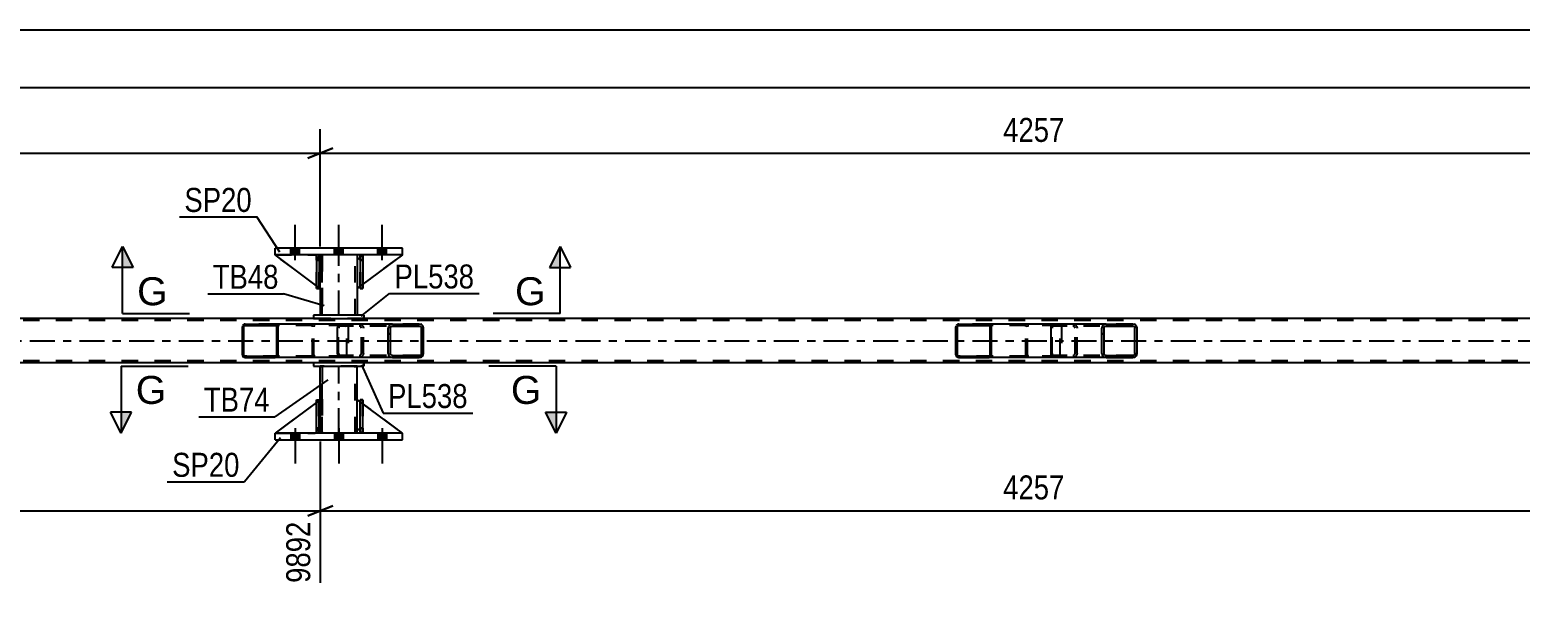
# Model space of a CAD drawing. Header units: millimetres. Extents: x 0 to 841, y 0 to 594.
# Drawn here: x 460 to 637.8, y 205.7 to 274.2 of the extents above; entities that cross this region are included whole.
import ezdxf

# ---------------------------------------------------------------- set-up
doc = ezdxf.new("R2010")
doc.units = ezdxf.units.MM
doc.linetypes.add('DXK_LINE_DOT2', pattern=[3.9198, 1.9599, -1.9599])
doc.linetypes.add('DXK_LINE_DOT3', pattern=[5.9187, 2.979, -0.9799, 0.9799, -0.9799])
doc.styles.add('Arial', font='ARIAL.TTF', dxfattribs={"height": 0.2})
doc.styles.add('Arial Narrow', font='ARIALN.TTF', dxfattribs={"height": 0.2})

# ---------------------------------------------------------------- blocks, each defined once
blk = doc.blocks.new('Part-814748305-2548 - 2466')
at = {"color": 7, "linetype": 'DXK_LINE_DOT2'}
for p, q in [((762.93, 239.43), (98.59, 239.43)), ((499.81, 239.67), (493.81, 239.67)), ((762.93, 234.63), (98.59, 234.63)), ((499.81, 234.39), (493.81, 234.39))]:
    blk.add_line(p, q, dxfattribs=at)
at = {"color": 2, "linetype": 'Continuous'}
for p, q in [((493.81, 239.67), (244.41, 239.67)), ((664.08, 239.67), (499.81, 239.67)), ((493.81, 234.39), (244.41, 234.39)), ((664.08, 234.39), (499.81, 234.39))]:
    blk.add_line(p, q, dxfattribs=at)
at = {"color": 7, "linetype": 'DXK_LINE_DOT3'}
blk.add_line((98.92, 237.03), (762.93, 237.03), dxfattribs=at)
blk = doc.blocks.new('Bolt-814748305-2501 - 2466')
at = {"linetype": 'Continuous'}
for points in [[(491.09, 247.27), (492.13, 247.27), (492.13, 248.07), (491.09, 248.07)], [(491.09, 247.27), (492.13, 247.27), (492.13, 248.07), (491.09, 248.07)], [(491.09, 247.27), (492.13, 247.27), (492.13, 248.07), (491.09, 248.07)], [(496.29, 247.27), (497.33, 247.27), (497.33, 248.07), (496.29, 248.07)], [(496.29, 247.27), (497.33, 247.27), (497.33, 248.07), (496.29, 248.07)], [(501.49, 247.27), (502.53, 247.27), (502.53, 248.07), (501.49, 248.07)], [(501.49, 247.27), (502.53, 247.27), (502.53, 248.07), (501.49, 248.07)], [(501.49, 247.27), (502.53, 247.27), (502.53, 248.07), (501.49, 248.07)]]:
    blk.add_hatch(color=1, dxfattribs=at).paths.add_polyline_path(points)
at = {"color": 1, "linetype": 'Continuous'}
for p, q in [((491.61, 246.67), (491.61, 250.87)), ((491.61, 246.67), (491.61, 250.87)), ((491.61, 246.67), (491.61, 250.87)), ((496.81, 246.67), (496.81, 250.87)), ((496.81, 246.67), (496.81, 250.87)), ((502.01, 246.67), (502.01, 250.87)), ((502.01, 246.67), (502.01, 250.87)), ((502.01, 246.67), (502.01, 250.87)), ((491.09, 247.27), (491.09, 248.07)), ((491.09, 247.27), (491.09, 248.07)), ((491.09, 247.27), (491.09, 248.07)), ((492.13, 247.27), (492.13, 248.07)), ((492.13, 247.27), (492.13, 248.07)), ((492.13, 247.27), (492.13, 248.07)), ((496.29, 247.27), (496.29, 248.07)), ((496.29, 247.27), (496.29, 248.07)), ((497.33, 247.27), (497.33, 248.07)), ((497.33, 247.27), (497.33, 248.07)), ((501.49, 247.27), (501.49, 248.07)), ((501.49, 247.27), (501.49, 248.07)), ((501.49, 247.27), (501.49, 248.07)), ((502.53, 247.27), (502.53, 248.07)), ((502.53, 247.27), (502.53, 248.07)), ((502.53, 247.27), (502.53, 248.07))]:
    blk.add_line(p, q, dxfattribs=at)
blk = doc.blocks.new('Bolt-814748305-2502 - 2466')
at = {"linetype": 'Continuous'}
for points in [[(492.13, 225.99), (491.09, 225.99), (491.09, 225.19), (492.13, 225.19)], [(492.13, 225.99), (491.09, 225.99), (491.09, 225.19), (492.13, 225.19)], [(492.13, 225.99), (491.09, 225.99), (491.09, 225.19), (492.13, 225.19)], [(497.33, 225.99), (496.29, 225.99), (496.29, 225.19), (497.33, 225.19)], [(497.33, 225.99), (496.29, 225.99), (496.29, 225.19), (497.33, 225.19)], [(502.53, 225.99), (501.49, 225.99), (501.49, 225.19), (502.53, 225.19)], [(502.53, 225.99), (501.49, 225.99), (501.49, 225.19), (502.53, 225.19)], [(502.53, 225.99), (501.49, 225.99), (501.49, 225.19), (502.53, 225.19)]]:
    blk.add_hatch(color=1, dxfattribs=at).paths.add_polyline_path(points)
at = {"color": 1, "linetype": 'Continuous'}
for p, q in [((491.09, 225.99), (491.09, 225.19)), ((491.09, 225.99), (491.09, 225.19)), ((491.09, 225.99), (491.09, 225.19)), ((491.61, 226.59), (491.61, 222.39)), ((491.61, 226.59), (491.61, 222.39)), ((491.61, 226.59), (491.61, 222.39)), ((492.13, 225.99), (492.13, 225.19)), ((492.13, 225.99), (492.13, 225.19)), ((492.13, 225.99), (492.13, 225.19)), ((496.29, 225.99), (496.29, 225.19)), ((496.29, 225.99), (496.29, 225.19)), ((496.81, 226.59), (496.81, 222.39)), ((496.81, 226.59), (496.81, 222.39)), ((497.33, 225.99), (497.33, 225.19)), ((497.33, 225.99), (497.33, 225.19)), ((501.49, 225.99), (501.49, 225.19)), ((501.49, 225.99), (501.49, 225.19)), ((501.49, 225.99), (501.49, 225.19)), ((502.01, 226.59), (502.01, 222.39)), ((502.01, 226.59), (502.01, 222.39)), ((502.01, 226.59), (502.01, 222.39)), ((502.53, 225.99), (502.53, 225.19)), ((502.53, 225.99), (502.53, 225.19)), ((502.53, 225.99), (502.53, 225.19))]:
    blk.add_line(p, q, dxfattribs=at)
blk = doc.blocks.new('Part-814748305-2606 - 2466')
at = {"color": 7, "linetype": 'DXK_LINE_DOT2'}
for p, q in [((494.61, 243.27), (489.21, 247.27)), ((489.21, 247.27), (494.01, 247.27)), ((494.01, 247.27), (494.61, 246.67)), ((494.61, 246.67), (494.01, 247.27)), ((494.61, 246.67), (494.61, 243.27)), ((494.61, 246.67), (494.61, 246.67)), ((494.61, 246.67), (494.61, 243.27))]:
    blk.add_line(p, q, dxfattribs=at)
blk = doc.blocks.new('Part-814748305-2532 - 2466')
at = {"linetype": 'Continuous'}
h = blk.add_hatch(dxfattribs=at)
h.set_pattern_fill('', scale=0.7, style=0, pattern_type=0)
h.set_pattern_definition([(45, (489.5526, 238.8336), (-1.57154, 1.57154), [])])
h.paths.add_polyline_path([(489.58, 238.71), (489.55, 238.83), (489.48, 238.94), (489.37, 239.01), (489.24, 239.03), (485.66, 239.03), (485.53, 239.01), (485.42, 238.94), (485.35, 238.83), (485.32, 238.71), (485.32, 235.35), (485.35, 235.23), (485.42, 235.12), (485.53, 235.06), (485.66, 235.03), (489.24, 235.03), (489.37, 235.06), (489.48, 235.12), (489.55, 235.23), (489.58, 235.35)])
h.paths.add_polyline_path([(489.4, 235.29), (489.36, 235.24), (489.3, 235.2), (489.24, 235.19), (485.66, 235.19), (485.6, 235.2), (485.54, 235.24), (485.51, 235.29), (485.49, 235.35), (485.49, 238.71), (485.51, 238.77), (485.54, 238.82), (485.6, 238.86), (485.66, 238.87), (489.24, 238.87), (489.3, 238.86), (489.36, 238.82), (489.4, 238.77), (489.41, 238.71), (489.41, 235.35)])
at = {"color": 2, "linetype": 'Continuous'}
for p, q in [((485.35, 238.83), (485.32, 238.71)), ((485.32, 235.35), (485.32, 238.71)), ((485.49, 238.71), (485.51, 238.77)), ((485.49, 235.35), (485.49, 238.71)), ((485.51, 238.77), (485.54, 238.82)), ((485.66, 239.03), (485.53, 239.01)), ((485.54, 238.82), (485.6, 238.86)), ((485.6, 238.86), (485.66, 238.87)), ((485.66, 239.03), (489.24, 239.03)), ((485.66, 238.87), (489.24, 238.87)), ((496.94, 239.03), (489.24, 239.03)), ((489.37, 239.01), (489.24, 239.03)), ((489.24, 238.87), (489.3, 238.86)), ((489.3, 238.86), (489.36, 238.82)), ((489.36, 238.82), (489.4, 238.77)), ((489.4, 238.77), (489.41, 238.71)), ((489.41, 235.35), (489.41, 238.71)), ((489.58, 238.71), (489.55, 238.83)), ((489.58, 235.35), (489.58, 238.71)), ((485.32, 235.35), (485.35, 235.23)), ((485.51, 235.29), (485.49, 235.35)), ((485.54, 235.24), (485.51, 235.29)), ((485.53, 235.06), (485.66, 235.03)), ((485.6, 235.2), (485.54, 235.24)), ((485.66, 235.19), (485.6, 235.2)), ((485.66, 235.19), (489.24, 235.19)), ((485.66, 235.03), (489.24, 235.03)), ((489.3, 235.2), (489.24, 235.19)), ((489.24, 235.03), (489.37, 235.06)), ((496.94, 235.03), (489.24, 235.03)), ((489.36, 235.24), (489.3, 235.2)), ((489.4, 235.29), (489.36, 235.24)), ((489.41, 235.35), (489.4, 235.29)), ((489.55, 235.23), (489.58, 235.35))]:
    blk.add_line(p, q, dxfattribs=at)
at = {"color": 7, "linetype": 'DXK_LINE_DOT2'}
for p, q in [((489.24, 239.03), (485.66, 239.03)), ((497.59, 238.87), (485.66, 238.87)), ((493.67, 238.71), (493.7, 238.83)), ((493.67, 235.35), (493.67, 238.71)), ((493.85, 238.77), (493.84, 238.71)), ((493.84, 235.35), (493.84, 238.71)), ((493.89, 238.82), (493.85, 238.77)), ((493.88, 239.01), (494.01, 239.03)), ((493.95, 238.86), (493.89, 238.82)), ((494.01, 238.87), (493.95, 238.86)), ((497.59, 239.03), (496.94, 239.03)), ((497.59, 239.03), (497.72, 239.01)), ((497.65, 238.86), (497.59, 238.87)), ((497.71, 238.82), (497.65, 238.86)), ((497.74, 238.77), (497.71, 238.82)), ((497.76, 238.71), (497.74, 238.77)), ((497.76, 235.35), (497.76, 238.71)), ((497.9, 238.83), (497.92, 238.73)), ((497.92, 238.73), (497.93, 238.71)), ((497.93, 238.71), (497.93, 235.35)), ((497.59, 235.19), (485.66, 235.19)), ((489.24, 235.03), (485.66, 235.03)), ((493.7, 235.23), (493.67, 235.35)), ((493.84, 235.35), (493.85, 235.29)), ((493.85, 235.29), (493.89, 235.24)), ((494.01, 235.03), (493.88, 235.06)), ((493.89, 235.24), (493.91, 235.23)), ((493.91, 235.23), (493.95, 235.2)), ((493.95, 235.2), (494.01, 235.19)), ((497.59, 235.03), (496.94, 235.03)), ((497.59, 235.19), (497.65, 235.2)), ((497.72, 235.06), (497.59, 235.03)), ((497.65, 235.2), (497.71, 235.24)), ((497.71, 235.24), (497.74, 235.29)), ((497.74, 235.29), (497.76, 235.35)), ((497.92, 235.33), (497.9, 235.23)), ((497.93, 235.35), (497.92, 235.33))]:
    blk.add_line(p, q, dxfattribs=at)
at = {"color": 2, "linetype": 'Continuous'}
for centre, start, end in [((485.65, 238.7), 110.7583, 155.68), ((489.25, 238.7), 24.32, 69.2417), ((485.65, 235.36), 204.32, 249.2417), ((489.25, 235.36), 290.7583, 335.68)]:
    blk.add_arc(centre, 0.331, start, end, dxfattribs=at)
at = {"color": 7, "linetype": 'DXK_LINE_DOT2'}
for centre, start, end in [((494, 238.7), 110.7583, 155.68), ((494, 235.36), 204.32, 249.2417), ((497.6, 235.36), 290.7583, 335.68)]:
    blk.add_arc(centre, 0.331, start, end, dxfattribs=at)
blk = doc.blocks.new('Part-814748305-2603 - 2466')
at = {"color": 7, "linetype": 'DXK_LINE_DOT2'}
for p, q in [((499.36, 246.67), (499.36, 247.27)), ((499.36, 247.27), (499.36, 247.27)), ((499.36, 247.27), (499.36, 243.27)), ((499.68, 247.27), (499.36, 247.27)), ((499.68, 246.67), (499.68, 247.27)), ((499.68, 243.27), (499.68, 247.27)), ((499.36, 243.27), (499.36, 246.67)), ((499.36, 246.67), (499.68, 246.67)), ((499.68, 246.67), (499.68, 243.27)), ((499.36, 243.27), (499.68, 243.27))]:
    blk.add_line(p, q, dxfattribs=at)
blk = doc.blocks.new('Part-814748305-2605 - 2466')
at = {"color": 2, "linetype": 'Continuous'}
for p, q in [((499.68, 247.27), (499.36, 247.27)), ((499.36, 247.27), (499.36, 243.27)), ((499.68, 247.27), (499.68, 247.27)), ((499.68, 247.27), (499.68, 243.27)), ((499.68, 243.27), (499.36, 243.27))]:
    blk.add_line(p, q, dxfattribs=at)
at = {"color": 7, "linetype": 'DXK_LINE_DOT2'}
for p, q in [((499.36, 246.67), (499.36, 247.27)), ((499.68, 246.67), (499.68, 247.27)), ((499.68, 247.27), (499.68, 247.27)), ((499.68, 246.67), (499.36, 246.67)), ((499.36, 246.67), (499.36, 243.27)), ((499.68, 243.27), (499.68, 246.67))]:
    blk.add_line(p, q, dxfattribs=at)
blk = doc.blocks.new('Part-814748305-2607 - 2466')
at = {"color": 2, "linetype": 'Continuous'}
for p, q in [((494.16, 243.6), (489.21, 247.27)), ((494.16, 247.12), (494.01, 247.27)), ((494.61, 246.67), (494.48, 246.8)), ((494.61, 246.67), (494.61, 246.67)), ((494.61, 243.27), (494.61, 246.67)), ((494.48, 243.36), (494.61, 243.27)), ((494.61, 243.27), (494.61, 243.27))]:
    blk.add_line(p, q, dxfattribs=at)
at = {"color": 7, "linetype": 'DXK_LINE_DOT2'}
for p, q in [((494.01, 247.27), (489.21, 247.27)), ((494.01, 247.27), (494.61, 246.67)), ((494.48, 246.8), (494.16, 247.12)), ((494.61, 246.67), (494.61, 243.27)), ((494.48, 243.36), (494.16, 243.6))]:
    blk.add_line(p, q, dxfattribs=at)
blk = doc.blocks.new('Part-814748305-2608 - 2466')
at = {"color": 7, "linetype": 'DXK_LINE_DOT2'}
for p, q in [((499.61, 247.27), (499.01, 246.67)), ((499.01, 243.27), (504.41, 247.27)), ((504.41, 247.27), (499.61, 247.27)), ((499.01, 246.67), (499.01, 243.27))]:
    blk.add_line(p, q, dxfattribs=at)
blk = doc.blocks.new('Part-814748305-2627 - 2466')
at = {"color": 7, "linetype": 'DXK_LINE_DOT2'}
for p, q in [((494.16, 246.67), (494.16, 247.27)), ((494.16, 247.27), (494.16, 247.27)), ((494.16, 247.27), (494.16, 243.27)), ((494.48, 247.27), (494.16, 247.27)), ((494.48, 246.67), (494.48, 247.27)), ((494.48, 243.27), (494.48, 247.27)), ((494.16, 243.27), (494.16, 246.67)), ((494.16, 246.67), (494.48, 246.67)), ((494.48, 246.67), (494.48, 243.27)), ((494.16, 243.27), (494.48, 243.27))]:
    blk.add_line(p, q, dxfattribs=at)
blk = doc.blocks.new('Part-814748305-2685 - 2466')
at = {"color": 2, "linetype": 'Continuous'}
for p, q in [((494.48, 247.27), (494.16, 247.27)), ((494.16, 247.27), (494.16, 243.27)), ((494.48, 247.27), (494.48, 247.27)), ((494.48, 247.27), (494.48, 243.27)), ((494.48, 243.27), (494.16, 243.27))]:
    blk.add_line(p, q, dxfattribs=at)
at = {"color": 7, "linetype": 'DXK_LINE_DOT2'}
for p, q in [((494.16, 246.67), (494.16, 247.27)), ((494.48, 246.67), (494.48, 247.27)), ((494.48, 247.27), (494.48, 247.27)), ((494.48, 246.67), (494.16, 246.67)), ((494.16, 246.67), (494.16, 243.27)), ((494.48, 243.27), (494.48, 246.67))]:
    blk.add_line(p, q, dxfattribs=at)
blk = doc.blocks.new('Part-814748305-2690 - 2466')
at = {"color": 2, "linetype": 'Continuous'}
for p, q in [((494.61, 229.99), (494.61, 233.99)), ((499.01, 229.99), (499.01, 233.99)), ((494.61, 225.99), (494.61, 226.59)), ((499.01, 225.99), (499.01, 226.59))]:
    blk.add_line(p, q, dxfattribs=at)
at = {"color": 7, "linetype": 'DXK_LINE_DOT2'}
for p, q in [((499.01, 233.99), (494.61, 233.99)), ((494.61, 225.99), (494.61, 233.99)), ((494.85, 225.99), (494.85, 233.99)), ((494.85, 233.99), (494.85, 225.99)), ((498.77, 225.99), (498.77, 233.99)), ((498.77, 225.99), (498.77, 233.99)), ((499.01, 225.99), (499.01, 233.99)), ((494.61, 226.59), (494.61, 229.99)), ((499.01, 226.59), (499.01, 229.99)), ((499.01, 225.99), (494.61, 225.99))]:
    blk.add_line(p, q, dxfattribs=at)
at = {"color": 7, "linetype": 'DXK_LINE_DOT3'}
blk.add_line((496.81, 225.99), (496.81, 233.99), dxfattribs=at)
blk = doc.blocks.new('Part-814748305-2695 - 2466')
at = {"color": 2, "linetype": 'Continuous'}
for p, q in [((493.81, 234.39), (493.81, 233.99)), ((499.81, 234.39), (493.81, 234.39)), ((493.81, 233.99), (499.81, 233.99)), ((499.81, 234.39), (499.81, 233.99)), ((499.81, 234.39), (499.81, 234.39)), ((499.81, 233.99), (499.81, 233.99))]:
    blk.add_line(p, q, dxfattribs=at)
at = {"color": 7, "linetype": 'DXK_LINE_DOT2'}
for p, q in [((493.81, 234.39), (493.81, 233.99)), ((499.81, 233.99), (499.81, 234.39)), ((499.81, 234.39), (499.81, 234.39)), ((499.81, 233.99), (499.81, 233.99))]:
    blk.add_line(p, q, dxfattribs=at)
blk = doc.blocks.new('Part-814748305-2700 - 2466')
at = {"color": 2, "linetype": 'Continuous'}
for p, q in [((493.81, 240.07), (493.81, 239.67)), ((499.81, 240.07), (493.81, 240.07)), ((499.81, 240.07), (499.81, 239.67)), ((499.81, 240.07), (499.81, 240.07)), ((493.81, 239.67), (499.81, 239.67)), ((499.81, 239.67), (499.81, 239.67))]:
    blk.add_line(p, q, dxfattribs=at)
at = {"color": 7, "linetype": 'DXK_LINE_DOT2'}
for p, q in [((493.81, 240.07), (493.81, 239.67)), ((499.81, 239.67), (499.81, 240.07)), ((499.81, 240.07), (499.81, 240.07)), ((499.81, 239.67), (499.81, 239.67))]:
    blk.add_line(p, q, dxfattribs=at)
blk = doc.blocks.new('Part-814748305-2705 - 2466')
at = {"color": 2, "linetype": 'Continuous'}
for p, q in [((494.61, 247.27), (494.61, 246.67)), ((499.01, 247.27), (499.01, 246.67)), ((494.61, 243.27), (494.61, 240.07)), ((499.01, 243.27), (499.01, 240.07))]:
    blk.add_line(p, q, dxfattribs=at)
at = {"color": 7, "linetype": 'DXK_LINE_DOT2'}
for p, q in [((499.01, 247.27), (494.61, 247.27)), ((494.61, 247.27), (494.61, 240.07)), ((494.85, 240.07), (494.85, 247.27)), ((494.85, 247.27), (494.85, 240.07)), ((498.77, 240.07), (498.77, 247.27)), ((498.77, 240.07), (498.77, 247.27)), ((499.01, 247.27), (499.01, 240.07)), ((494.61, 246.67), (494.61, 243.27)), ((499.01, 246.67), (499.01, 243.27)), ((499.01, 240.07), (494.61, 240.07))]:
    blk.add_line(p, q, dxfattribs=at)
at = {"color": 7, "linetype": 'DXK_LINE_DOT3'}
blk.add_line((496.81, 240.07), (496.81, 247.27), dxfattribs=at)
blk = doc.blocks.new('Part-814748305-2712 - 2466')
at = {"color": 2, "linetype": 'Continuous'}
for p, q in [((494.16, 225.99), (494.16, 229.99)), ((494.16, 229.99), (494.48, 229.99)), ((494.48, 225.99), (494.48, 229.99)), ((494.16, 225.99), (494.16, 225.99)), ((494.48, 225.99), (494.16, 225.99))]:
    blk.add_line(p, q, dxfattribs=at)
at = {"color": 7, "linetype": 'DXK_LINE_DOT2'}
for p, q in [((494.16, 229.99), (494.16, 226.59)), ((494.48, 226.59), (494.48, 229.99)), ((494.16, 226.59), (494.16, 225.99)), ((494.16, 226.59), (494.48, 226.59)), ((494.48, 225.99), (494.48, 226.59)), ((494.48, 225.99), (494.48, 225.99))]:
    blk.add_line(p, q, dxfattribs=at)
blk = doc.blocks.new('Part-814748305-2714 - 2466')
at = {"color": 7, "linetype": 'DXK_LINE_DOT2'}
for p, q in [((494.16, 229.99), (494.48, 229.99)), ((494.16, 226.59), (494.16, 229.99)), ((494.16, 229.99), (494.16, 225.99)), ((494.48, 229.99), (494.48, 226.59)), ((494.48, 225.99), (494.48, 229.9)), ((494.48, 226.59), (494.16, 226.59)), ((494.16, 225.99), (494.16, 226.59)), ((494.48, 225.99), (494.16, 225.99)), ((494.48, 226.59), (494.48, 225.99)), ((494.48, 225.99), (494.48, 225.99))]:
    blk.add_line(p, q, dxfattribs=at)
blk = doc.blocks.new('Part-814748305-2731 - 2466')
at = {"color": 2, "linetype": 'Continuous'}
for p, q in [((489.21, 247.27), (489.21, 248.07)), ((504.41, 248.07), (489.21, 248.07)), ((504.41, 247.27), (489.21, 247.27)), ((504.41, 247.27), (504.41, 248.07))]:
    blk.add_line(p, q, dxfattribs=at)
at = {"color": 7, "linetype": 'DXK_LINE_DOT2'}
for p, q in [((489.21, 247.27), (489.21, 248.07)), ((504.41, 247.27), (504.41, 248.07))]:
    blk.add_line(p, q, dxfattribs=at)
blk = doc.blocks.new('Part-814748305-2736 - 2466')
at = {"color": 2, "linetype": 'Continuous'}
for p, q in [((489.21, 225.19), (489.21, 225.99)), ((504.41, 225.99), (489.21, 225.99)), ((504.41, 225.19), (504.41, 225.99)), ((489.21, 225.19), (504.41, 225.19))]:
    blk.add_line(p, q, dxfattribs=at)
at = {"color": 7, "linetype": 'DXK_LINE_DOT2'}
for p, q in [((489.21, 225.19), (489.21, 225.99)), ((504.41, 225.19), (504.41, 225.99))]:
    blk.add_line(p, q, dxfattribs=at)
blk = doc.blocks.new('Part-814748305-2737 - 2466')
at = {"color": 2, "linetype": 'Continuous'}
for p, q in [((499.01, 226.59), (499.01, 229.99)), ((499.36, 229.73), (499.01, 229.99)), ((504.41, 225.99), (499.68, 229.49)), ((499.36, 226.24), (499.01, 226.59))]:
    blk.add_line(p, q, dxfattribs=at)
at = {"color": 7, "linetype": 'DXK_LINE_DOT2'}
for p, q in [((499.68, 229.49), (499.36, 229.73)), ((499.61, 225.99), (499.36, 226.24)), ((504.41, 225.99), (499.61, 225.99)), ((504.41, 225.99), (504.41, 225.99)), ((504.41, 225.99), (504.41, 225.99))]:
    blk.add_line(p, q, dxfattribs=at)
blk = doc.blocks.new('Part-814748305-2738 - 2466')
at = {"color": 7, "linetype": 'DXK_LINE_DOT2'}
for p, q in [((499.01, 226.59), (499.01, 229.99)), ((499.01, 229.99), (504.41, 225.99)), ((499.61, 225.99), (499.01, 226.59)), ((504.41, 225.99), (499.61, 225.99))]:
    blk.add_line(p, q, dxfattribs=at)
blk = doc.blocks.new('Part-814748305-2739 - 2466')
at = {"color": 2, "linetype": 'Continuous'}
for p, q in [((494.16, 229.66), (489.21, 225.99)), ((494.61, 229.99), (494.48, 229.9)), ((494.61, 226.59), (494.61, 229.99)), ((494.16, 226.14), (494.01, 225.99)), ((494.61, 226.59), (494.48, 226.46)), ((494.61, 226.59), (494.61, 226.59))]:
    blk.add_line(p, q, dxfattribs=at)
at = {"color": 7, "linetype": 'DXK_LINE_DOT2'}
for p, q in [((494.48, 229.9), (494.16, 229.66)), ((494.61, 226.59), (494.61, 229.99)), ((489.21, 225.99), (494.01, 225.99)), ((494.61, 226.59), (494.01, 225.99)), ((494.48, 226.46), (494.16, 226.14))]:
    blk.add_line(p, q, dxfattribs=at)
blk = doc.blocks.new('Part-814748305-2742 - 2466')
at = {"linetype": 'Continuous'}
h = blk.add_hatch(dxfattribs=at)
h.set_pattern_fill('', scale=0.7, style=0, pattern_type=0)
h.set_pattern_definition([(45, (506.8843, 238.7348), (-1.57154, 1.57154), [])])
h.paths.add_polyline_path([(506.92, 238.55), (506.88, 238.73), (506.78, 238.89), (506.61, 238.99), (506.42, 239.03), (503.24, 239.03), (503.04, 238.99), (502.88, 238.89), (502.77, 238.73), (502.73, 238.55), (502.73, 235.51), (502.77, 235.33), (502.88, 235.17), (503.04, 235.07), (503.24, 235.03), (506.42, 235.03), (506.61, 235.07), (506.78, 235.17), (506.88, 235.33), (506.92, 235.51)])
h.paths.add_polyline_path([(506.65, 235.42), (506.6, 235.34), (506.52, 235.29), (506.42, 235.27), (503.24, 235.27), (503.14, 235.29), (503.06, 235.34), (503, 235.42), (502.98, 235.51), (502.98, 238.55), (503, 238.64), (503.06, 238.72), (503.14, 238.77), (503.24, 238.79), (506.42, 238.79), (506.52, 238.77), (506.6, 238.72), (506.65, 238.64), (506.67, 238.55), (506.67, 235.51)])
at = {"color": 2, "linetype": 'Continuous'}
for p, q in [((496.66, 238.55), (496.69, 238.73)), ((496.66, 235.51), (496.66, 238.55)), ((496.69, 238.73), (496.74, 238.89)), ((496.74, 238.89), (496.83, 238.99)), ((496.83, 238.99), (496.94, 239.03)), ((503.24, 239.03), (496.94, 239.03)), ((502.77, 238.73), (502.73, 238.55)), ((502.73, 235.51), (502.73, 238.55)), ((502.98, 238.55), (503, 238.64)), ((502.98, 235.51), (502.98, 238.55)), ((503, 238.64), (503.06, 238.72)), ((503.24, 239.03), (503.04, 238.99)), ((503.06, 238.72), (503.14, 238.77)), ((503.14, 238.77), (503.24, 238.79)), ((503.24, 239.03), (506.42, 239.03)), ((503.24, 238.79), (506.42, 238.79)), ((506.61, 238.99), (506.42, 239.03)), ((506.42, 238.79), (506.52, 238.77)), ((506.52, 238.77), (506.6, 238.72)), ((506.6, 238.72), (506.65, 238.64)), ((506.65, 238.64), (506.67, 238.55)), ((506.67, 235.51), (506.67, 238.55)), ((506.92, 238.55), (506.88, 238.73)), ((506.92, 235.51), (506.92, 238.55)), ((496.69, 235.33), (496.66, 235.51)), ((496.74, 235.17), (496.69, 235.33)), ((496.83, 235.07), (496.74, 235.17)), ((496.94, 235.03), (496.83, 235.07)), ((503.24, 235.03), (496.94, 235.03)), ((502.73, 235.51), (502.77, 235.33)), ((503, 235.42), (502.98, 235.51)), ((503.06, 235.34), (503, 235.42)), ((503.04, 235.07), (503.24, 235.03)), ((503.14, 235.29), (503.06, 235.34)), ((503.24, 235.27), (503.14, 235.29)), ((503.24, 235.27), (506.42, 235.27)), ((503.24, 235.03), (506.42, 235.03)), ((506.52, 235.29), (506.42, 235.27)), ((506.42, 235.03), (506.61, 235.07)), ((506.6, 235.34), (506.52, 235.29)), ((506.65, 235.42), (506.6, 235.34)), ((506.67, 235.51), (506.65, 235.42)), ((506.88, 235.33), (506.92, 235.51))]:
    blk.add_line(p, q, dxfattribs=at)
at = {"color": 7, "linetype": 'DXK_LINE_DOT2'}
for p, q in [((496.81, 238.64), (496.8, 238.55)), ((496.8, 235.51), (496.8, 238.55)), ((496.84, 238.72), (496.81, 238.64)), ((496.88, 238.77), (496.84, 238.72)), ((496.94, 238.79), (496.88, 238.77)), ((506.42, 238.79), (496.94, 238.79)), ((497.93, 238.79), (497.93, 239.03)), ((499.27, 239.03), (499.46, 238.99)), ((499.37, 238.77), (499.27, 238.79)), ((499.45, 238.72), (499.37, 238.77)), ((499.5, 238.64), (499.45, 238.72)), ((499.52, 238.55), (499.5, 238.64)), ((499.52, 235.51), (499.52, 238.55)), ((499.73, 238.73), (499.77, 238.55)), ((499.77, 235.51), (499.77, 238.55)), ((506.42, 239.03), (503.24, 239.03)), ((496.8, 235.51), (496.81, 235.42)), ((496.81, 235.42), (496.84, 235.34)), ((496.84, 235.34), (496.88, 235.29)), ((496.88, 235.29), (496.94, 235.27)), ((506.42, 235.27), (496.94, 235.27)), ((497.93, 235.03), (497.93, 235.27)), ((499.27, 235.27), (499.37, 235.29)), ((499.46, 235.07), (499.27, 235.03)), ((499.37, 235.29), (499.45, 235.34)), ((499.45, 235.34), (499.5, 235.42)), ((499.5, 235.42), (499.52, 235.51)), ((499.77, 235.51), (499.73, 235.33)), ((506.42, 235.03), (503.24, 235.03))]:
    blk.add_line(p, q, dxfattribs=at)
for centre, start, end in [((499.28, 238.54), 23.8494, 68.8059), ((499.28, 235.53), 291.1941, 336.1506)]:
    blk.add_arc(centre, 0.492, start, end, dxfattribs=at)
at = {"color": 2, "linetype": 'Continuous'}
for centre, start, end in [((503.22, 238.54), 111.1941, 156.1506), ((506.43, 238.54), 23.8494, 68.8059), ((503.22, 235.53), 203.8494, 248.8059), ((506.43, 235.53), 291.1941, 336.1506)]:
    blk.add_arc(centre, 0.492, start, end, dxfattribs=at)
blk = doc.blocks.new('Part-814748305-2743 - 2466')
at = {"linetype": 'Continuous'}
h = blk.add_hatch(dxfattribs=at)
h.set_pattern_fill('', scale=0.7, style=0, pattern_type=0)
h.set_pattern_definition([(45, (574.6869, 238.8336), (-1.57154, 1.57154), [])])
h.paths.add_polyline_path([(574.71, 238.71), (574.69, 238.83), (574.61, 238.94), (574.5, 239.01), (574.37, 239.03), (570.8, 239.03), (570.67, 239.01), (570.56, 238.94), (570.48, 238.83), (570.46, 238.71), (570.46, 235.35), (570.48, 235.23), (570.56, 235.12), (570.67, 235.06), (570.8, 235.03), (574.37, 235.03), (574.5, 235.06), (574.61, 235.12), (574.69, 235.23), (574.71, 235.35)])
h.paths.add_polyline_path([(574.53, 235.29), (574.49, 235.24), (574.44, 235.2), (574.37, 235.19), (570.8, 235.19), (570.73, 235.2), (570.68, 235.24), (570.64, 235.29), (570.63, 235.35), (570.63, 238.71), (570.64, 238.77), (570.68, 238.82), (570.73, 238.86), (570.8, 238.87), (574.37, 238.87), (574.44, 238.86), (574.49, 238.82), (574.53, 238.77), (574.54, 238.71), (574.54, 235.35)])
at = {"color": 2, "linetype": 'Continuous'}
for p, q in [((570.48, 238.83), (570.46, 238.71)), ((570.46, 235.35), (570.46, 238.71)), ((570.63, 238.71), (570.64, 238.77)), ((570.63, 235.35), (570.63, 238.71)), ((570.64, 238.77), (570.68, 238.82)), ((570.8, 239.03), (570.67, 239.01)), ((570.68, 238.82), (570.73, 238.86)), ((570.73, 238.86), (570.8, 238.87)), ((570.8, 239.03), (574.37, 239.03)), ((570.8, 238.87), (574.37, 238.87)), ((582.07, 239.03), (574.37, 239.03)), ((574.5, 239.01), (574.37, 239.03)), ((574.37, 238.87), (574.44, 238.86)), ((574.44, 238.86), (574.49, 238.82)), ((574.49, 238.82), (574.53, 238.77)), ((574.53, 238.77), (574.54, 238.71)), ((574.54, 235.35), (574.54, 238.71)), ((574.71, 238.71), (574.69, 238.83)), ((574.71, 235.35), (574.71, 238.71)), ((570.46, 235.35), (570.48, 235.23)), ((570.64, 235.29), (570.63, 235.35)), ((570.68, 235.24), (570.64, 235.29)), ((570.67, 235.06), (570.8, 235.03)), ((570.73, 235.2), (570.68, 235.24)), ((570.8, 235.19), (570.73, 235.2)), ((570.8, 235.19), (574.37, 235.19)), ((570.8, 235.03), (574.37, 235.03)), ((574.44, 235.2), (574.37, 235.19)), ((574.37, 235.03), (574.5, 235.06)), ((582.07, 235.03), (574.37, 235.03)), ((574.49, 235.24), (574.44, 235.2)), ((574.53, 235.29), (574.49, 235.24)), ((574.54, 235.35), (574.53, 235.29)), ((574.69, 235.23), (574.71, 235.35))]:
    blk.add_line(p, q, dxfattribs=at)
at = {"color": 7, "linetype": 'DXK_LINE_DOT2'}
for p, q in [((574.37, 239.03), (570.8, 239.03)), ((582.72, 238.87), (570.8, 238.87)), ((578.81, 238.71), (578.83, 238.83)), ((578.81, 235.35), (578.81, 238.71)), ((578.99, 238.77), (578.98, 238.71)), ((578.98, 235.35), (578.98, 238.71)), ((579.03, 238.82), (578.99, 238.77)), ((579.02, 239.01), (579.15, 239.03)), ((579.08, 238.86), (579.03, 238.82)), ((579.15, 238.87), (579.08, 238.86)), ((582.72, 239.03), (582.07, 239.03)), ((582.72, 239.03), (582.85, 239.01)), ((582.79, 238.86), (582.72, 238.87)), ((582.84, 238.82), (582.79, 238.86)), ((582.88, 238.77), (582.84, 238.82)), ((582.89, 238.71), (582.88, 238.77)), ((582.89, 235.35), (582.89, 238.71)), ((583.04, 238.83), (583.06, 238.73)), ((583.06, 238.73), (583.06, 238.71)), ((583.06, 238.71), (583.06, 235.35)), ((582.72, 235.19), (570.8, 235.19)), ((574.37, 235.03), (570.8, 235.03)), ((578.83, 235.23), (578.81, 235.35)), ((578.98, 235.35), (578.99, 235.29)), ((578.99, 235.29), (579.03, 235.24)), ((579.15, 235.03), (579.02, 235.06)), ((579.03, 235.24), (579.08, 235.2)), ((579.08, 235.2), (579.15, 235.19)), ((582.72, 235.03), (582.07, 235.03)), ((582.72, 235.19), (582.79, 235.2)), ((582.85, 235.06), (582.72, 235.03)), ((582.79, 235.2), (582.84, 235.24)), ((582.84, 235.24), (582.88, 235.29)), ((582.88, 235.29), (582.89, 235.35)), ((583.06, 235.35), (583.04, 235.23))]:
    blk.add_line(p, q, dxfattribs=at)
at = {"color": 2, "linetype": 'Continuous'}
for centre, start, end in [((570.78, 238.7), 110.7583, 155.68), ((574.39, 238.7), 24.32, 69.2417), ((570.78, 235.36), 204.32, 249.2417), ((574.39, 235.36), 290.7583, 335.68)]:
    blk.add_arc(centre, 0.331, start, end, dxfattribs=at)
at = {"color": 7, "linetype": 'DXK_LINE_DOT2'}
for centre, start, end in [((579.13, 238.7), 110.7583, 155.68), ((579.13, 235.36), 204.32, 249.2417), ((582.73, 235.36), 290.7583, 335.68)]:
    blk.add_arc(centre, 0.331, start, end, dxfattribs=at)
blk = doc.blocks.new('Part-814748305-2744 - 2466')
at = {"linetype": 'Continuous'}
h = blk.add_hatch(dxfattribs=at)
h.set_pattern_fill('', scale=0.7, style=0, pattern_type=0)
h.set_pattern_definition([(45, (592.0185, 238.7348), (-1.57154, 1.57154), [])])
h.paths.add_polyline_path([(592.06, 238.55), (592.02, 238.73), (591.91, 238.89), (591.75, 238.99), (591.55, 239.03), (588.37, 239.03), (588.18, 238.99), (588.01, 238.89), (587.91, 238.73), (587.87, 238.55), (587.87, 235.51), (587.91, 235.33), (588.01, 235.17), (588.18, 235.07), (588.37, 235.03), (591.55, 235.03), (591.75, 235.07), (591.91, 235.17), (592.02, 235.33), (592.06, 235.51)])
h.paths.add_polyline_path([(591.79, 235.42), (591.73, 235.34), (591.65, 235.29), (591.55, 235.27), (588.37, 235.27), (588.27, 235.29), (588.19, 235.34), (588.14, 235.42), (588.12, 235.51), (588.12, 238.55), (588.14, 238.64), (588.19, 238.72), (588.27, 238.77), (588.37, 238.79), (591.55, 238.79), (591.65, 238.77), (591.73, 238.72), (591.79, 238.64), (591.81, 238.55), (591.81, 235.51)])
at = {"color": 2, "linetype": 'Continuous'}
for p, q in [((581.8, 238.55), (581.82, 238.73)), ((581.8, 235.51), (581.8, 238.55)), ((581.82, 238.73), (581.88, 238.89)), ((581.88, 238.89), (581.97, 238.99)), ((581.97, 238.99), (582.07, 239.03)), ((588.37, 239.03), (582.07, 239.03)), ((587.91, 238.73), (587.87, 238.55)), ((587.87, 235.51), (587.87, 238.55)), ((588.12, 238.55), (588.14, 238.64)), ((588.12, 235.51), (588.12, 238.55)), ((588.14, 238.64), (588.19, 238.72)), ((588.37, 239.03), (588.18, 238.99)), ((588.19, 238.72), (588.27, 238.77)), ((588.27, 238.77), (588.37, 238.79)), ((588.37, 239.03), (591.55, 239.03)), ((588.37, 238.79), (591.55, 238.79)), ((591.75, 238.99), (591.55, 239.03)), ((591.55, 238.79), (591.65, 238.77)), ((591.65, 238.77), (591.73, 238.72)), ((591.73, 238.72), (591.79, 238.64)), ((591.79, 238.64), (591.81, 238.55)), ((591.81, 235.51), (591.81, 238.55)), ((592.06, 238.55), (592.02, 238.73)), ((592.06, 235.51), (592.06, 238.55)), ((581.82, 235.33), (581.8, 235.51)), ((581.88, 235.17), (581.82, 235.33)), ((581.97, 235.07), (581.88, 235.17)), ((582.07, 235.03), (581.97, 235.07)), ((588.37, 235.03), (582.07, 235.03)), ((587.87, 235.51), (587.91, 235.33)), ((588.14, 235.42), (588.12, 235.51)), ((588.19, 235.34), (588.14, 235.42)), ((588.18, 235.07), (588.37, 235.03)), ((588.27, 235.29), (588.19, 235.34)), ((588.37, 235.27), (588.27, 235.29)), ((588.37, 235.27), (591.55, 235.27)), ((588.37, 235.03), (591.55, 235.03)), ((591.65, 235.29), (591.55, 235.27)), ((591.55, 235.03), (591.75, 235.07)), ((591.73, 235.34), (591.65, 235.29)), ((591.79, 235.42), (591.73, 235.34)), ((591.81, 235.51), (591.79, 235.42)), ((592.02, 235.33), (592.06, 235.51))]:
    blk.add_line(p, q, dxfattribs=at)
at = {"color": 7, "linetype": 'DXK_LINE_DOT2'}
for p, q in [((581.94, 238.64), (581.93, 238.55)), ((581.93, 235.51), (581.93, 238.55)), ((581.97, 238.72), (581.94, 238.64)), ((582.02, 238.77), (581.97, 238.72)), ((582.07, 238.79), (582.02, 238.77)), ((591.55, 238.79), (582.07, 238.79)), ((583.06, 238.79), (583.06, 239.03)), ((584.4, 239.03), (584.6, 238.99)), ((584.5, 238.77), (584.4, 238.79)), ((584.58, 238.72), (584.5, 238.77)), ((584.64, 238.64), (584.58, 238.72)), ((584.66, 238.55), (584.64, 238.64)), ((584.66, 235.51), (584.66, 238.55)), ((584.87, 238.73), (584.91, 238.55)), ((584.91, 235.51), (584.91, 238.55)), ((591.55, 239.03), (588.37, 239.03)), ((581.93, 235.51), (581.94, 235.42)), ((581.94, 235.42), (581.97, 235.34)), ((581.97, 235.34), (582.02, 235.29)), ((582.02, 235.29), (582.07, 235.27)), ((591.55, 235.27), (582.07, 235.27)), ((583.06, 235.03), (583.06, 235.27)), ((584.4, 235.27), (584.5, 235.29)), ((584.6, 235.07), (584.4, 235.03)), ((584.5, 235.29), (584.58, 235.34)), ((584.58, 235.34), (584.64, 235.42)), ((584.64, 235.42), (584.66, 235.51)), ((584.91, 235.51), (584.87, 235.33)), ((591.55, 235.03), (588.37, 235.03))]:
    blk.add_line(p, q, dxfattribs=at)
for centre, start, end in [((584.42, 238.54), 23.8494, 68.8059), ((584.42, 235.53), 291.1941, 336.1506)]:
    blk.add_arc(centre, 0.492, start, end, dxfattribs=at)
at = {"color": 2, "linetype": 'Continuous'}
for centre, start, end in [((588.36, 238.54), 111.1941, 156.1506), ((591.57, 238.54), 23.8494, 68.8059), ((588.36, 235.53), 203.8494, 248.8059), ((591.57, 235.53), 291.1941, 336.1506)]:
    blk.add_arc(centre, 0.492, start, end, dxfattribs=at)
blk = doc.blocks.new('Part-814748305-2746 - 2466')
at = {"color": 7, "linetype": 'DXK_LINE_DOT2'}
for p, q in [((494.61, 229.99), (489.21, 225.99)), ((494.61, 226.59), (494.61, 229.99)), ((494.61, 229.99), (494.61, 226.59)), ((489.21, 225.99), (494.01, 225.99)), ((494.01, 225.99), (494.61, 226.59)), ((494.61, 226.59), (494.01, 225.99)), ((494.61, 226.59), (494.61, 226.59))]:
    blk.add_line(p, q, dxfattribs=at)
blk = doc.blocks.new('Part-814748305-2747 - 2466')
at = {"color": 2, "linetype": 'Continuous'}
for p, q in [((499.36, 225.99), (499.36, 229.99)), ((499.36, 229.99), (499.68, 229.99)), ((499.68, 225.99), (499.68, 229.99)), ((499.36, 225.99), (499.36, 225.99)), ((499.68, 225.99), (499.36, 225.99))]:
    blk.add_line(p, q, dxfattribs=at)
at = {"color": 7, "linetype": 'DXK_LINE_DOT2'}
for p, q in [((499.36, 229.99), (499.36, 226.59)), ((499.68, 226.59), (499.68, 229.99)), ((499.36, 226.59), (499.36, 225.99)), ((499.36, 226.59), (499.68, 226.59)), ((499.68, 225.99), (499.68, 226.59)), ((499.68, 225.99), (499.68, 225.99))]:
    blk.add_line(p, q, dxfattribs=at)
blk = doc.blocks.new('Part-814748305-2749 - 2466')
at = {"color": 7, "linetype": 'DXK_LINE_DOT2'}
for p, q in [((499.68, 229.99), (499.36, 229.99)), ((499.36, 226.59), (499.36, 229.99)), ((499.36, 229.99), (499.36, 225.99)), ((499.68, 229.99), (499.68, 226.59)), ((499.68, 225.99), (499.68, 229.99)), ((499.68, 226.59), (499.36, 226.59)), ((499.36, 225.99), (499.36, 226.59)), ((499.68, 225.99), (499.36, 225.99)), ((499.68, 226.59), (499.68, 225.99)), ((499.68, 225.99), (499.68, 225.99))]:
    blk.add_line(p, q, dxfattribs=at)
blk = doc.blocks.new('Part-814748305-2751 - 2466')
at = {"color": 7, "linetype": 'DXK_LINE_DOT2'}
for p, q in [((499.61, 247.27), (499.36, 247.02)), ((504.41, 247.27), (499.61, 247.27)), ((499.68, 243.77), (499.36, 243.53))]:
    blk.add_line(p, q, dxfattribs=at)
at = {"color": 2, "linetype": 'Continuous'}
for p, q in [((504.41, 247.27), (499.68, 243.77)), ((499.36, 247.02), (499.01, 246.67)), ((499.01, 246.67), (499.01, 243.27)), ((499.36, 243.53), (499.01, 243.27))]:
    blk.add_line(p, q, dxfattribs=at)
blk = doc.blocks.new('StraightDimension-814748305-2820 - 2466')
at = {"color": 7, "linetype": 'Continuous'}
for p, q in [((494.61, 248.27), (494.61, 262.27)), ((493.11, 258.82), (496.11, 260.02)), ((239.21, 259.42), (494.61, 259.42))]:
    blk.add_line(p, q, dxfattribs=at)
blk = doc.blocks.new('StraightDimension-814748305-2826 - 2466')
at = {"color": 7, "linetype": 'Continuous'}
for p, q in [((494.61, 248.27), (494.61, 262.27)), ((664.88, 248.27), (664.88, 262.27)), ((496.11, 260.02), (493.11, 258.82)), ((663.38, 258.82), (666.38, 260.02)), ((494.61, 259.42), (664.88, 259.42))]:
    blk.add_line(p, q, dxfattribs=at)
at = {"color": 0}
blk.add_wipeout([(584, 260.17), (584, 264.37), (575.49, 264.37), (575.49, 260.17)], dxfattribs=at)
at = {"color": 3, "style": 'Arial Narrow'}
blk.add_text('4257', height=2.863, dxfattribs=at).set_placement((576.09, 260.77))
blk = doc.blocks.new('StraightDimension-814748305-2795 - 2466')
at = {"color": 7, "linetype": 'Continuous'}
for p, q in [((494.61, 224.99), (494.61, 208.13)), ((493.11, 216.14), (496.11, 217.34)), ((239.21, 216.74), (494.61, 216.74))]:
    blk.add_line(p, q, dxfattribs=at)
at = {"color": 0, "linetype": 'Continuous'}
blk.add_wipeout([(494.01, 216.04), (489.81, 216.04), (489.81, 207.53), (494.01, 207.53)], dxfattribs=at)
at = {"color": 3, "linetype": 'Continuous', "style": 'Arial Narrow'}
blk.add_text('9892', height=2.863, rotation=90.0002, dxfattribs=at).set_placement((493.41, 208.13))
blk = doc.blocks.new('StraightDimension-814748305-2801 - 2466')
at = {"color": 7, "linetype": 'Continuous'}
for p, q in [((494.61, 224.99), (494.61, 208.13)), ((664.88, 224.99), (664.88, 206.3)), ((496.11, 217.34), (493.11, 216.14)), ((663.38, 216.14), (666.38, 217.34)), ((494.61, 216.74), (664.88, 216.74))]:
    blk.add_line(p, q, dxfattribs=at)
at = {"color": 0}
blk.add_wipeout([(584, 217.49), (584, 221.69), (575.49, 221.69), (575.49, 217.49)], dxfattribs=at)
at = {"color": 0, "linetype": 'Continuous'}
blk.add_wipeout([(664.28, 216.04), (660.08, 216.04), (660.08, 205.7), (664.28, 205.7)], dxfattribs=at)
at = {"color": 3, "style": 'Arial Narrow'}
blk.add_text('4257', height=2.863, dxfattribs=at).set_placement((576.09, 218.09))
at = {"color": 3, "linetype": 'Continuous', "style": 'Arial Narrow'}
blk.add_text('14149', height=2.863, rotation=90.0002, dxfattribs=at).set_placement((663.68, 206.3))
blk = doc.blocks.new('StraightDimension-814748305-2910 - 2466')
at = {"color": 7, "linetype": 'Continuous'}
blk.add_line((97.28, 274.15), (773.79, 274.15), dxfattribs=at)
blk = doc.blocks.new('StraightDimension-814748305-8792 - 2466')
at = {"color": 7, "linetype": 'Continuous'}
blk.add_line((97.92, 267.27), (773.15, 267.27), dxfattribs=at)
blk = doc.blocks.new('Mark-814748305-2686 - 2466')
at = {"color": 0}
blk.add_wipeout([(488.57, 228.56), (488.57, 231.56), (480.72, 231.56), (480.72, 228.56)], dxfattribs=at)
blk.add_wipeout([(488.57, 228.56), (488.57, 231.56), (480.72, 231.56), (480.72, 228.56)], dxfattribs=at)
at = {"color": 30, "linetype": 'Continuous'}
for p in [(495.5, 232.38), (480.12, 227.96)]:
    blk.add_line(p, (489.17, 227.96), dxfattribs=at)
at = {"color": 3, "style": 'Arial Narrow'}
blk.add_text('TB74', height=2.863, dxfattribs=at).set_placement((480.72, 228.56))
blk = doc.blocks.new('Mark-814748305-2691 - 2466')
at = {"color": 0}
blk.add_wipeout([(512.2, 229), (512.2, 232), (502.7, 232), (502.7, 229)], dxfattribs=at)
blk.add_wipeout([(512.2, 229), (512.2, 232), (502.7, 232), (502.7, 229)], dxfattribs=at)
at = {"color": 30, "linetype": 'Continuous'}
for p, q in [((499.54, 234.15), (502.1, 228.4)), ((502.1, 228.4), (512.8, 228.4))]:
    blk.add_line(p, q, dxfattribs=at)
at = {"color": 3, "style": 'Arial Narrow'}
blk.add_text('PL538', height=2.863, dxfattribs=at).set_placement((502.7, 229))
blk = doc.blocks.new('Mark-814748305-2696 - 2466')
at = {"color": 0}
blk.add_wipeout([(512.97, 243.27), (512.97, 246.27), (503.47, 246.27), (503.47, 243.27)], dxfattribs=at)
blk.add_wipeout([(512.97, 243.27), (512.97, 246.27), (503.47, 246.27), (503.47, 243.27)], dxfattribs=at)
at = {"color": 30, "linetype": 'Continuous'}
for p, q in [((499.5, 239.98), (502.87, 242.67)), ((502.87, 242.67), (513.57, 242.67))]:
    blk.add_line(p, q, dxfattribs=at)
at = {"color": 3, "style": 'Arial Narrow'}
blk.add_text('PL538', height=2.863, dxfattribs=at).set_placement((503.47, 243.27))
blk = doc.blocks.new('Mark-814748305-2701 - 2466')
at = {"color": 0}
blk.add_wipeout([(489.63, 243.23), (489.63, 246.23), (481.78, 246.23), (481.78, 243.23)], dxfattribs=at)
blk.add_wipeout([(489.63, 243.23), (489.63, 246.23), (481.78, 246.23), (481.78, 243.23)], dxfattribs=at)
at = {"color": 30, "linetype": 'Continuous'}
for p in [(481.18, 242.63), (495.07, 241.19)]:
    blk.add_line(p, (490.23, 242.63), dxfattribs=at)
at = {"color": 3, "style": 'Arial Narrow'}
blk.add_text('TB48', height=2.863, dxfattribs=at).set_placement((481.78, 243.23))
blk = doc.blocks.new('Mark-814748305-2727 - 2466')
at = {"color": 0}
blk.add_wipeout([(486.44, 252.41), (486.44, 255.41), (478.4, 255.41), (478.4, 252.41)], dxfattribs=at)
blk.add_wipeout([(486.44, 252.41), (486.44, 255.41), (478.4, 255.41), (478.4, 252.41)], dxfattribs=at)
at = {"color": 30, "linetype": 'Continuous'}
for p in [(477.8, 251.81), (489.79, 247.6)]:
    blk.add_line(p, (487.04, 251.81), dxfattribs=at)
at = {"color": 3, "style": 'Arial Narrow'}
blk.add_text('SP20', height=2.863, dxfattribs=at).set_placement((478.4, 252.41))
blk = doc.blocks.new('Mark-814748305-2732 - 2466')
at = {"color": 0}
blk.add_wipeout([(484.98, 220.79), (484.98, 223.79), (476.94, 223.79), (476.94, 220.79)], dxfattribs=at)
blk.add_wipeout([(484.98, 220.79), (484.98, 223.79), (476.94, 223.79), (476.94, 220.79)], dxfattribs=at)
at = {"color": 30, "linetype": 'Continuous'}
for p in [(489.85, 225.43), (476.34, 220.19)]:
    blk.add_line(p, (485.58, 220.19), dxfattribs=at)
at = {"color": 3, "style": 'Arial Narrow'}
blk.add_text('SP20', height=2.863, dxfattribs=at).set_placement((476.94, 220.79))
blk = doc.blocks.new('SectionMark-814748305-2958 - 2466')
at = {"linetype": 'Continuous'}
for points in [[(470.85, 228.49), (472.1, 228.49), (470.85, 225.99)], [(521.49, 228.49), (522.74, 228.49), (522.74, 225.99)]]:
    blk.add_hatch(color=6, dxfattribs=at).paths.add_polyline_path(points)
at = {"color": 6, "linetype": 'Continuous'}
for p, q in [((470.85, 233.99), (478.85, 233.99)), ((470.85, 233.99), (470.85, 225.99)), ((522.74, 233.99), (514.74, 233.99)), ((522.74, 233.99), (522.74, 225.99)), ((470.85, 225.99), (469.6, 228.49)), ((472.1, 228.49), (469.6, 228.49)), ((470.85, 225.99), (472.1, 228.49)), ((521.49, 228.49), (523.99, 228.49)), ((522.74, 225.99), (521.49, 228.49)), ((523.99, 228.49), (522.74, 225.99))]:
    blk.add_line(p, q, dxfattribs=at)
at = {"color": 0, "linetype": 'Continuous'}
for points in [[(476.23, 229.49), (476.23, 232.99), (472.6, 232.99), (472.6, 229.49)], [(520.99, 229.49), (520.99, 232.99), (517.36, 232.99), (517.36, 229.49)]]:
    blk.add_wipeout(points, dxfattribs=at)
at = {"color": 3, "linetype": 'Continuous', "style": 'Arial'}
for p in [(472.6, 229.49), (517.36, 229.49)]:
    blk.add_text('G', height=3.34, dxfattribs=at).set_placement(p)
blk = doc.blocks.new('SectionMark-814748305-2960 - 2466')
at = {"linetype": 'Continuous'}
for points in [[(472.27, 245.77), (471.01, 245.77), (471.01, 248.27)], [(523.23, 245.77), (521.98, 245.77), (523.23, 248.27)]]:
    blk.add_hatch(color=6, dxfattribs=at).paths.add_polyline_path(points)
at = {"color": 6, "linetype": 'Continuous'}
for p, q in [((469.77, 245.77), (471.01, 248.27)), ((471.01, 240.27), (471.01, 248.27)), ((471.01, 248.27), (472.27, 245.77)), ((523.23, 248.27), (521.98, 245.77)), ((523.23, 240.27), (523.23, 248.27)), ((523.23, 248.27), (524.48, 245.77)), ((472.27, 245.77), (469.77, 245.77)), ((521.98, 245.77), (524.48, 245.77)), ((471.01, 240.27), (479.01, 240.27)), ((523.23, 240.27), (515.23, 240.27))]:
    blk.add_line(p, q, dxfattribs=at)
at = {"color": 0, "linetype": 'Continuous'}
for points in [[(476.39, 241.27), (476.39, 244.77), (472.76, 244.77), (472.76, 241.27)], [(521.48, 241.27), (521.48, 244.77), (517.85, 244.77), (517.85, 241.27)]]:
    blk.add_wipeout(points, dxfattribs=at)
at = {"color": 3, "linetype": 'Continuous', "style": 'Arial'}
for p in [(472.76, 241.27), (517.85, 241.27)]:
    blk.add_text('G', height=3.34, dxfattribs=at).set_placement(p)

msp = doc.modelspace()

# ---------------------------------------------------------------- block references
for name in ['Bolt-814748305-2501 - 2466', 'Part-814748305-2731 - 2466', 'Part-814748305-2606 - 2466', 'Part-814748305-2607 - 2466', 'Part-814748305-2627 - 2466', 'Part-814748305-2685 - 2466', 'Part-814748305-2705 - 2466', 'Part-814748305-2608 - 2466', 'Part-814748305-2751 - 2466', 'Part-814748305-2603 - 2466', 'Part-814748305-2605 - 2466', 'Part-814748305-2700 - 2466', 'Part-814748305-2548 - 2466', 'Part-814748305-2532 - 2466', 'Part-814748305-2742 - 2466', 'Part-814748305-2743 - 2466', 'Part-814748305-2744 - 2466', 'Part-814748305-2695 - 2466', 'Part-814748305-2690 - 2466', 'Part-814748305-2739 - 2466', 'Part-814748305-2746 - 2466', 'Part-814748305-2712 - 2466', 'Part-814748305-2714 - 2466', 'Part-814748305-2737 - 2466', 'Part-814748305-2738 - 2466', 'Part-814748305-2747 - 2466', 'Part-814748305-2749 - 2466', 'Part-814748305-2736 - 2466', 'Bolt-814748305-2502 - 2466']:
    msp.add_blockref(name, (0, 0))

# ---------------------------------------------------------------- next in the draw order: block references
for name in ['StraightDimension-814748305-2820 - 2466', 'Mark-814748305-2691 - 2466', 'Mark-814748305-2686 - 2466', 'StraightDimension-814748305-2795 - 2466']:
    msp.add_blockref(name, (0, 0))

# ---------------------------------------------------------------- next in the draw order: block references
for name in ['StraightDimension-814748305-2826 - 2466', 'Mark-814748305-2732 - 2466', 'StraightDimension-814748305-2801 - 2466']:
    msp.add_blockref(name, (0, 0))

# ---------------------------------------------------------------- next in the draw order: block references
for name in ['StraightDimension-814748305-2910 - 2466', 'SectionMark-814748305-2958 - 2466']:
    msp.add_blockref(name, (0, 0))

# ---------------------------------------------------------------- next in the draw order: block references
msp.add_blockref('StraightDimension-814748305-8792 - 2466', (0, 0))

# ---------------------------------------------------------------- next in the draw order: block references
for name in ['Mark-814748305-2727 - 2466', 'Mark-814748305-2701 - 2466', 'Mark-814748305-2696 - 2466']:
    msp.add_blockref(name, (0, 0))

# ---------------------------------------------------------------- next in the draw order: block references
msp.add_blockref('SectionMark-814748305-2960 - 2466', (0, 0))

doc.saveas('drawing.dxf')
